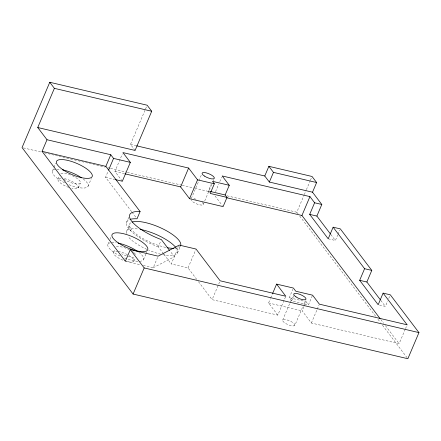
<?xml version="1.0" encoding="UTF-8"?>
<svg xmlns="http://www.w3.org/2000/svg" width="441" height="441" viewBox="0 0 441 441"><rect width="100%" height="100%" fill="white"/><g stroke="black" fill="none" stroke-linecap="round" stroke-linejoin="round"><path stroke-width="0.33" stroke-dasharray="2.21 1.65" d="M52.462 170.954L53.747 167.927M54.006 167.326L55.803 163.093M58.03 179.09L59.568 175.457M78.344 187.883L80.394 183.043M88.013 186.345L91.348 178.484M131.633 211.686L105.548 177.276L108.37 170.623M122.328 181.229L114.925 171.461L122.4 153.854M135.089 150.442L130.503 144.389L145.254 109.633M145.524 108.999L146.599 106.474M107.995 244.209L109.026 241.789M110.052 239.369L111.336 236.348M113.563 252.346L114.847 249.319M126.385 222.97L128.948 216.922M126.655 231.15L129.737 223.896M129.571 226.277L128.959 227.727L130.536 230.698L131.153 229.243L129.571 226.277A27.673 8.688 23 0 1 131.633 222.264M133.877 261.138L135.161 258.112M143.546 259.6L145.855 254.154M146.114 253.553L146.881 251.739M163.567 253.812L158.302 246.872L160.871 240.825M143.253 265.438L153.187 267.775L157.856 256.778M191.311 198.588L201.344 174.956M196.758 279.407L188.042 267.913L171.262 263.961L178.748 246.321M177.442 253.14L180.264 246.486M209.492 192.48L208.378 191.019L211.2 184.366M203.235 204.486L211.945 183.963M213.268 180.854L213.797 179.608M215.522 191.681L218.725 184.134M219.789 181.62L221.658 177.216M188.042 267.913L195.782 249.678M285.542 296.887L277.802 315.122L212.11 299.66L219.85 281.419M298.044 213.868L296.793 212.22L304.014 195.291M304.279 194.663L306.153 190.275M306.418 189.647L310.161 180.871M310.425 180.242L311.495 177.734M277.802 315.122L268.586 302.967L270.454 298.563M270.724 297.934L272.323 294.164M312.311 295.784L308.463 304.852L291.677 300.9L289.274 297.725L292.868 289.263M282.675 320.083L289.803 303.292M290.068 302.669L293.237 295.205M291.677 300.9L293.734 296.065M294.864 325.359A6.643 2.084 23 0 0 286.551 319.791A6.643 2.084 23 0 0 284.897 323.01A6.643 2.084 23 0 0 294.864 325.359L302.785 306.699M303.838 304.213L305.426 300.481M405.262 329.218L399.122 343.677L311.368 323.021L302.157 310.866L303.976 306.578M304.235 305.966L306.054 301.677L289.274 297.725M328.198 238.802L335.392 240.499L337.723 234.998M337.982 234.386L339.802 230.108M311.368 323.021L316.974 309.819M317.239 309.191L319.108 304.786M379.486 305.04L385.373 306.429L387.705 300.927M388.742 298.485L389.778 296.038M405.527 328.589L407.131 324.813M153.187 267.775L174.338 256.706L170.292 251.364M130.503 144.389L135.845 145.646M208.378 191.019L210.318 191.471M23.39 147.889L41.482 152.145M44.166 152.773L105.145 167.122M107.825 167.756L109.837 168.23M110.504 168.385L126.589 172.172M127.256 172.326L181.538 185.099M182.205 185.259L194.266 188.098M194.939 188.252L210.351 191.879M227.104 195.821L296.793 212.22M114.925 171.461L124.307 173.671M105.548 177.276L114.583 179.404M126.032 261.386L140.602 264.815M268.586 302.967L302.157 310.866M330.866 234.529L335.392 240.499M380.848 300.459L385.373 306.429M380.848 319.576L383.753 323.407M385.417 325.601L399.122 343.677M299.709 216.062L375.831 316.478M377.909 319.223L380.407 322.514M382.485 325.26L407.032 357.634M306.054 301.677L308.463 304.852M214.999 195.898L222.303 205.528M198.417 281.595L212.11 299.66M132.046 212.231L136.186 217.694M163.969 254.347L171.262 263.961M64.485 178.599A11.069 3.478 23 0 1 77.776 185.744A11.069 3.478 23 0 1 71.889 188.368M68.746 187.431A11.069 3.478 23 0 1 58.499 181.102A11.069 3.478 23 0 1 62.126 178.186M129.075 255.56A11.069 3.478 23 0 1 131.721 262.097A11.069 3.478 23 0 1 116.275 256.524A11.069 3.478 23 0 1 117.659 251.442M118.216 251.508A11.069 3.478 23 0 1 127.884 254.881M202.121 202.397A6.643 2.084 23 0 1 199.36 204.778A6.643 2.084 23 0 1 191.008 199.784M193.952 198.726A6.643 2.084 23 0 1 196.482 199.371M133.772 257.263A11.069 3.478 23 0 1 128.188 256.453M126.33 255.852A11.069 3.478 23 0 1 121.606 253.762M116.374 246.855A11.069 3.478 23 0 1 129.935 250.047M132.228 251.414A11.069 3.478 23 0 1 133.667 252.472M134.075 252.82A11.069 3.478 23 0 1 135.993 255.35M72.352 175.783A11.069 3.478 23 0 1 79.523 183.743A11.069 3.478 23 0 1 63.785 179.134M60.841 173.6A11.069 3.478 23 0 1 71.828 175.546M158.302 246.872A33.946 10.661 23 0 1 129.389 219.612M180.518 245.88A27.673 8.688 23 0 1 175.132 248.283M165.755 247.407A27.673 8.688 23 0 1 131.153 229.243M176.025 247.787A27.673 8.688 23 0 1 162.674 254.661M160.678 254.203A27.673 8.688 23 0 1 148.678 250.152M146.881 249.369A27.673 8.688 23 0 1 128.072 236.503M126.495 233.532A27.673 8.688 23 0 1 138.766 229.138M83.266 179.029A19.371 6.08 23 0 1 86.436 187.585A19.371 6.08 23 0 1 68.62 184.564M64.595 182.745A19.371 6.08 23 0 1 55.527 169.344M56.845 169.239A19.371 6.08 23 0 1 60.748 169.515M138.799 252.285A19.371 6.08 23 0 1 141.974 260.84A19.371 6.08 23 0 1 124.153 257.82M120.128 256A19.371 6.08 23 0 1 110.415 242.715M111.771 242.528A19.371 6.08 23 0 1 116.281 242.77"/><path stroke-width="0.66" d="M49.772 82.269L54.375 88.343L37.744 127.526L135.089 150.442L151.721 111.259L147.134 105.206L49.772 82.269L22.05 147.57L133.094 294.053L407.864 358.731L418.95 332.613L390.302 294.82L383.108 293.122L378.18 304.737L359.669 280.316L364.597 268.707L333.126 227.192L328.198 238.802L309.687 214.387L314.615 202.777L309.946 196.614L222.192 175.959L229.27 185.292L225.164 194.966L227.016 197.408L223.113 206.603L189.547 198.698L180.617 186.923L124.979 173.826M272.593 293.535L276.595 284.103L285.812 296.258L220.114 280.79L196.052 249.049L179.267 245.097L158.115 256.166L130.299 249.617L125.371 261.226L42.071 151.346L47 139.736L37.744 127.526M129.957 219.414A33.946 10.661 23 0 1 137.013 218.791L140.095 211.531L105.851 166.356L110.779 154.747L47 139.736M108.624 170.022L113.552 158.413L110.779 154.747M227.016 197.408L210.23 193.461L214.337 183.787L197.551 179.834L188.627 168.06L122.934 152.592L130.338 162.36L122.328 181.229L115.228 179.559M133.094 294.053L144.185 267.935L130.299 249.617M180.617 186.923L188.627 168.06M189.547 198.698L197.551 179.834M312.509 192.204L269.352 182.045L264.765 175.998L268.872 166.323L312.03 176.477L316.616 182.53L312.509 192.204L321.809 204.47L316.881 216.079L330.452 233.984M269.352 182.045L273.459 172.37L268.872 166.323M380.015 318.479L301.936 215.484L309.946 196.614M380.434 299.913L366.862 282.008L371.791 270.399L340.32 228.885L333.126 227.192M54.375 88.343L151.721 111.259M273.459 172.37L316.616 182.53M136.512 145.806L264.765 175.998M314.615 202.777L321.809 204.47M229.27 185.292L212.485 181.345L214.337 183.787M113.552 158.413L130.338 162.36M42.071 151.346L105.851 166.356M309.687 214.387L316.881 216.079M210.318 191.471L225.164 194.966M226.244 197.662L301.936 215.484M364.597 268.707L371.791 270.399M359.669 280.316L366.862 282.008M276.595 284.103L293.381 288.05L295.784 291.225L312.57 295.178L319.378 304.158L407.131 324.813L383.108 293.122M144.185 267.935L418.95 332.613M169.482 250.295L161.384 239.612A33.946 10.661 23 0 1 131.556 221.057A33.946 10.661 23 0 1 140.095 211.531M174.041 248.333A27.673 8.688 23 0 1 167.106 247.671M132.102 222.077A27.673 8.688 23 0 1 162.112 228.51A27.673 8.688 23 0 1 180.727 245.35M62.528 169.829A19.371 6.08 23 0 1 81.535 177.795M118.061 243.085A19.371 6.08 23 0 1 137.068 251.05M140.073 229.364A27.673 8.688 23 0 1 175.667 247.329M295.988 296.892A6.643 2.084 23 0 0 305.955 299.235A6.643 2.084 23 0 0 297.636 293.667A6.643 2.084 23 0 0 295.988 296.892M63.052 169.824A19.371 6.08 23 0 0 92.119 176.67A19.371 6.08 23 0 0 67.864 160.425A19.371 6.08 23 0 0 63.052 169.824M118.585 243.079A19.371 6.08 23 0 0 147.652 249.926A19.371 6.08 23 0 0 123.397 233.68A19.371 6.08 23 0 0 118.585 243.079M204.354 176.02A6.643 2.084 23 0 0 214.32 178.362A6.643 2.084 23 0 0 206.008 172.795A6.643 2.084 23 0 0 204.354 176.02"/></g></svg>
